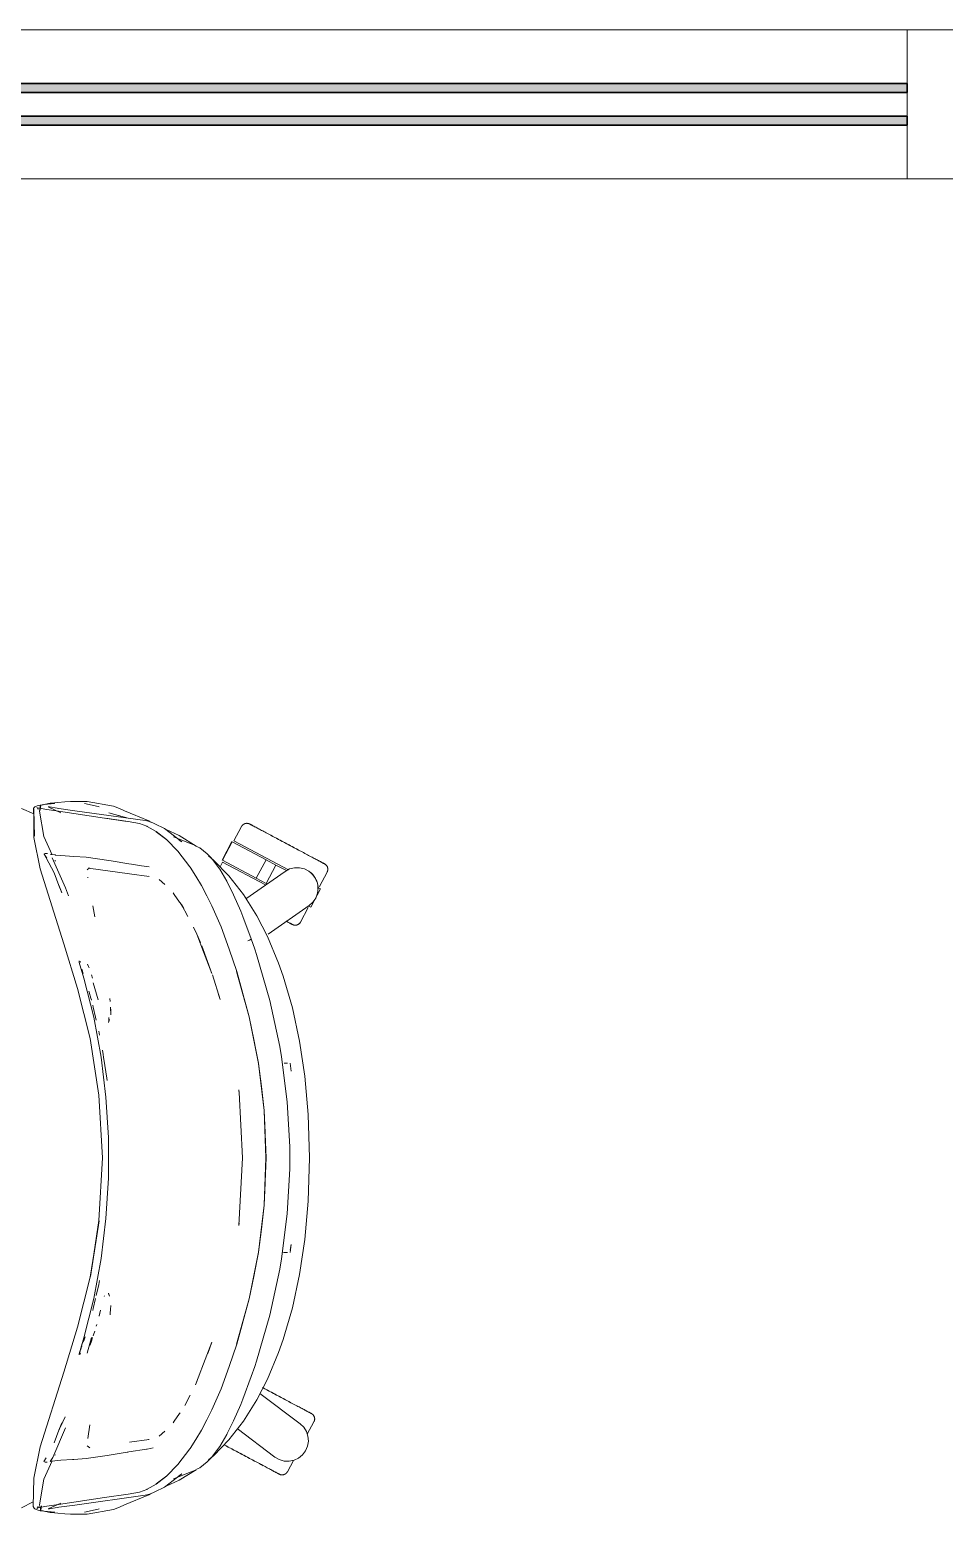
# Model space of a CAD drawing. Header units: millimetres. Extents: x 155927 to 326028, y -36033 to 97293.
# Drawn here: x 201210 to 201824, y 12612 to 13608 of the extents above; entities that cross this region are included whole.
import ezdxf

# ---------------------------------------------------------------- set-up
doc = ezdxf.new("R2010")
doc.units = ezdxf.units.MM
doc.header["$MEASUREMENT"] = 0
for name, color, linetype, lineweight in [('A-GLAZ-CURT', 7, 'CONTINUOUS', 9), ('A-GLAZ-CWMG', 7, 'CONTINUOUS', 9), ('G-IMPT', 8, 'CONTINUOUS', 9), ('I-FURN', 8, 'CONTINUOUS', 9)]:
    doc.layers.add(name, color=color, linetype=linetype, lineweight=lineweight)

msp = doc.modelspace()

# ---------------------------------------------------------------- hatches: boundary and pattern name
at = {"layer": 'A-GLAZ-CURT'}
h = msp.add_hatch(color=256, dxfattribs=at)
h.paths.add_polyline_path([(201760.54, 13543.61), (201798.83, 13543.61), (201798.83, 13549.61), (200948.83, 13549.61), (200948.83, 13543.61), (201153.95, 13543.61)], flags=0)
h.paths.add_polyline_path([(200948.83, 13565.61), (201798.83, 13565.61), (201798.83, 13571.61), (200948.83, 13571.61)], flags=0)

# ---------------------------------------------------------------- linework, layer by layer
at = {"layer": 'A-GLAZ-CURT', "lineweight": 30}
for p, q in [((201798.83, 13571.61), (200948.83, 13571.61)), ((200948.83, 13565.61), (201798.83, 13565.61)), ((201798.83, 13565.61), (201798.83, 13571.61)), ((201798.83, 13549.61), (200948.83, 13549.61)), ((201798.83, 13543.61), (201798.83, 13549.61)), ((200948.83, 13543.61), (201798.83, 13543.61))]:
    msp.add_line(p, q, dxfattribs=at)
at = {"layer": 'A-GLAZ-CWMG'}
for p, q in [((200948.83, 13607.61), (201798.83, 13607.61)), ((200948.83, 13507.61), (201798.83, 13507.61))]:
    msp.add_line(p, q, dxfattribs=at)
at = {"layer": 'A-GLAZ-CWMG', "lineweight": 20}
for p, q in [((201848.83, 13607.61), (201798.83, 13607.61)), ((201798.83, 13607.61), (201798.83, 13507.61)), ((201798.83, 13507.61), (201848.83, 13507.61))]:
    msp.add_line(p, q, dxfattribs=at)
at = {"layer": 'G-IMPT'}
for p, q in [((201213.85, 13086.65), (201213.48, 13086.16)), ((201213.85, 13086.65), (201214.39, 13086.97)), ((201216.25, 13087.52), (201214.39, 13086.97)), ((201219.53, 13088.06), (201216.25, 13087.52)), ((201217.86, 13087.46), (201217.17, 13083.88)), ((201217.23, 13083.92), (201217.62, 13087.87)), ((201217.86, 13087.46), (201217.23, 13083.92)), ((201219.94, 13088.32), (201217.62, 13087.87)), ((201219.53, 13088.06), (201220.14, 13088.13)), ((201219.94, 13088.32), (201224.19, 13089.13)), ((201224.83, 13088.65), (201220.14, 13088.13)), ((201231.39, 13082.73), (201222.95, 13086.73)), ((201222.95, 13086.73), (201223.82, 13086.59)), ((201223.82, 13086.59), (201228.84, 13085.76)), ((201224.66, 13089.17), (201224.19, 13089.13)), ((201233.99, 13089.97), (201224.66, 13089.17)), ((201224.83, 13088.65), (201227.42, 13088.86)), ((201233.99, 13089.97), (201237.94, 13090.32)), ((201237.94, 13090.32), (201242.11, 13090.31)), ((201249.08, 13090.29), (201242.11, 13090.31)), ((201247.22, 13088.88), (201256.52, 13086.83)), ((201249.08, 13090.29), (201266.78, 13087.05)), ((201256.52, 13086.83), (201257.1, 13086.68)), ((201266.78, 13087.05), (201270.63, 13085.46)), ((201205.05, 13085.6), (201213.22, 13082.03)), ((201213.08, 13085.58), (201213.48, 13086.16)), ((201213.08, 13085.58), (201213.27, 13084.72)), ((201213.69, 13067.02), (201213.11, 13085.47)), ((201213.11, 13085.47), (201213.21, 13085)), ((201213.69, 13067.02), (201213.21, 13085)), ((201213.25, 13066.13), (201213.21, 13085)), ((201213.21, 13085), (201213.25, 13084.83)), ((201213.27, 13084.72), (201213.25, 13084.83)), ((201215.74, 13085.93), (201215.24, 13086.32)), ((201216.34, 13085.77), (201215.24, 13086.32)), ((201216.34, 13085.77), (201215.72, 13085.93)), ((201215.72, 13085.93), (201221.98, 13084.83)), ((201216.06, 13085.39), (201215.74, 13085.93)), ((201216.06, 13085.39), (201216.14, 13084.89)), ((201219.88, 13066.84), (201217.17, 13083.88)), ((201229.84, 13083.71), (201221.98, 13084.83)), ((201228.84, 13085.76), (201230.14, 13085.54)), ((201260.71, 13079.16), (201229.84, 13083.71)), ((201240.8, 13084.1), (201230.14, 13085.54)), ((201240.8, 13084.1), (201288.02, 13077.43)), ((201260.71, 13079.16), (201275.9, 13076.83)), ((201261.31, 13079.06), (201276.48, 13076.77)), ((201261.31, 13079.06), (201275.9, 13076.83)), ((201263.6, 13082.56), (201275.49, 13079.2)), ((201263.6, 13082.56), (201276.54, 13079.05)), ((201274, 13084.07), (201270.63, 13085.46)), ((201290.45, 13077.27), (201274, 13084.07)), ((201284.15, 13075.47), (201276.48, 13076.77)), ((201288.02, 13077.43), (201291.01, 13076.78)), ((201291.62, 13076.5), (201290.45, 13077.27)), ((201294.37, 13075.22), (201291.01, 13076.78)), ((201219.88, 13066.84), (201225.47, 13054.54)), ((201288.94, 13073.71), (201284.15, 13075.47)), ((201288.94, 13073.71), (201289.36, 13073.5)), ((201295.2, 13070.21), (201289.36, 13073.5)), ((201300.95, 13072.15), (201294.37, 13075.22)), ((201302.16, 13064.79), (201295.2, 13070.21)), ((201295.42, 13069.89), (201302.37, 13064.49)), ((201295.42, 13069.89), (201298.8, 13067.3)), ((201302.37, 13064.49), (201298.8, 13067.3)), ((201312.6, 13063.24), (201300.95, 13072.15)), ((201310.71, 13067.53), (201302.08, 13071.51)), ((201322.16, 13060.4), (201310.71, 13067.53)), ((201217.45, 13045.18), (201213.25, 13066.13)), ((201302.16, 13064.79), (201309.9, 13056.89)), ((201306.94, 13066.47), (201318.85, 13061.96)), ((201309.9, 13056.89), (201317.92, 13046.46)), ((201312.6, 13063.24), (201310.65, 13064.35)), ((201321.08, 13060.89), (201318.85, 13061.96)), ((201323.52, 13059.71), (201321.08, 13060.89)), ((201322.16, 13060.4), (201322.93, 13059.9)), ((201323.52, 13059.71), (201324.65, 13059.1)), ((201324.65, 13059.1), (201329.52, 13055.23)), ((201220.25, 13055.03), (201220.21, 13054.86)), ((201220.27, 13055.16), (201220.25, 13055.03)), ((201220.25, 13055.03), (201222.09, 13052.32)), ((201220.25, 13055.03), (201221.6, 13052.57)), ((201220.96, 13055.3), (201220.27, 13055.16)), ((201222.49, 13055.47), (201220.96, 13055.3)), ((201226.87, 13042.46), (201221.6, 13052.57)), ((201224.23, 13054.99), (201225, 13054.72)), ((201225.06, 13054.69), (201225, 13054.72)), ((201227.52, 13054.41), (201225.06, 13054.69)), ((201234.43, 13032.36), (201225.5, 13052.51)), ((201227.88, 13050.35), (201227.44, 13050.62)), ((201227.52, 13054.41), (201227.89, 13054.37)), ((201231.3, 13054.11), (201227.89, 13054.37)), ((201231.3, 13054.11), (201240.15, 13053.48)), ((201248.39, 13052.86), (201240.15, 13053.48)), ((201248.47, 13052.85), (201248.39, 13052.86)), ((201248.47, 13052.85), (201263.68, 13050.64)), ((201263.68, 13050.64), (201265.24, 13050.4)), ((201265.24, 13050.4), (201277.01, 13048.53)), ((201278.67, 13048.27), (201277.01, 13048.53)), ((201285.5, 13047.21), (201278.67, 13048.27)), ((201285.5, 13047.21), (201290.58, 13046.46)), ((201332.41, 13052.21), (201329.52, 13055.23)), ((201330.41, 13053.79), (201334.08, 13050.79)), ((201332.41, 13052.21), (201337.13, 13046.08)), ((201334.08, 13050.79), (201344.04, 13040.5)), ((201233.44, 12994.94), (201217.45, 13045.18)), ((201226.87, 13042.46), (201230.13, 13033.99)), ((201249.13, 13044.47), (201250.69, 13045.72)), ((201249.48, 13039.52), (201249.53, 13039.18)), ((201249.98, 13045.59), (201250.25, 13045.64)), ((201277.32, 13041.85), (201249.98, 13045.59)), ((201250.48, 13045.68), (201250.25, 13045.64)), ((201277.32, 13041.85), (201290.67, 13040.07)), ((201290.67, 13040.07), (201290.2, 13040.22)), ((201301.17, 13034.57), (201297.26, 13037.91)), ((201317.92, 13046.46), (201318.09, 13046.2)), ((201321.97, 13040.1), (201318.09, 13046.2)), ((201321.97, 13040.1), (201325.74, 13033.87)), ((201337.13, 13046.08), (201337.99, 13044.79)), ((201342.72, 13036.79), (201337.99, 13044.79)), ((201347.03, 13028.18), (201342.72, 13036.79)), ((201347.25, 13027.74), (201342.72, 13036.79)), ((201342.72, 13036.79), (201343.03, 13036.19)), ((201353.85, 13027.89), (201344.04, 13040.5)), ((201232.15, 13029.09), (201230.12, 13034.2)), ((201230.12, 13034.2), (201231.92, 13029.67)), ((201230.13, 13033.99), (201232.15, 13029.09)), ((201236.42, 13027.11), (201234.43, 13032.36)), ((201307.44, 13027.94), (201306.69, 13029.04)), ((201310.94, 13022.81), (201307.44, 13027.94)), ((201329.31, 13027.08), (201325.74, 13033.87)), ((201329.31, 13027.08), (201332.69, 13020.36)), ((201347.25, 13027.74), (201343.03, 13036.19)), ((201347.03, 13028.18), (201347.25, 13027.74)), ((201347.25, 13027.74), (201352.02, 13016.78)), ((201353.85, 13027.89), (201362.82, 13013.6)), ((201254.16, 13013.05), (201252.75, 13020.3)), ((201311.33, 13022.23), (201310.94, 13022.81)), ((201313.89, 13018.47), (201311.33, 13022.23)), ((201313.89, 13018.47), (201312.39, 13021.25)), ((201316.56, 13013.16), (201312.39, 13021.25)), ((201338.87, 13006.13), (201332.69, 13020.36)), ((201352.02, 13016.78), (201353.5, 13013.1)), ((201353.5, 13013.1), (201359.07, 12998.14)), ((201362.82, 13013.6), (201369.91, 12999.82)), ((201320.45, 13006.1), (201322.64, 13001.25)), ((201322.64, 13001.25), (201324.95, 12995.81)), ((201322.64, 13001.25), (201325.36, 12994.17)), ((201338.87, 13006.13), (201344.33, 12991.25)), ((201357.8, 12997.36), (201356.75, 12996.93)), ((201356.75, 12996.93), (201357.34, 12997.16)), ((201357.8, 12997.36), (201357.34, 12997.16)), ((201357.8, 12997.36), (201358.63, 12997.74)), ((201357.8, 12997.36), (201358.45, 12997.63)), ((201358.45, 12997.63), (201358.63, 12997.74)), ((201359.04, 12998.01), (201358.63, 12997.74)), ((201358.63, 12997.74), (201359.03, 12997.96)), ((201359.04, 12998.01), (201359.03, 12997.96)), ((201359.07, 12998.14), (201359.04, 12998.01)), ((201359.04, 12998.01), (201359.04, 12998.14)), ((201359.04, 12998.14), (201361.44, 12991.21)), ((201377.43, 12981.85), (201369.91, 12999.82)), ((201233.44, 12994.94), (201242.62, 12964.96)), ((201326.03, 12992.44), (201325.36, 12994.17)), ((201332.74, 12975), (201325.92, 12993.4)), ((201332.74, 12975), (201326.03, 12992.44)), ((201349.34, 12976.33), (201344.33, 12991.25)), ((201362.64, 12987.6), (201361.44, 12991.21)), ((201371.58, 12956.77), (201362.64, 12987.6)), ((201243.67, 12983.37), (201243.58, 12983.14)), ((201243.58, 12983.14), (201243.64, 12982.91)), ((201243.64, 12982.91), (201243.71, 12982.61)), ((201243.71, 12982.61), (201243.78, 12982.34)), ((201246.85, 12971.92), (201243.78, 12982.34)), ((201244.67, 12982.6), (201244.06, 12982.98)), ((201244.67, 12982.6), (201244.46, 12982.74)), ((201245.69, 12977.11), (201245.45, 12977.77)), ((201245.69, 12977.11), (201246.44, 12975.01)), ((201249.98, 12979.67), (201249.37, 12981.32)), ((201249.98, 12979.67), (201250.35, 12978.66)), ((201380.5, 12973.12), (201377.43, 12981.85)), ((201253.4, 12945.6), (201246.85, 12971.92)), ((201252.69, 12971.9), (201251.97, 12974.12)), ((201253.14, 12968.81), (201256.34, 12957.37)), ((201338.27, 12957.52), (201333.02, 12974.01)), ((201353.07, 12963.08), (201349.29, 12976.25)), ((201357.72, 12945.84), (201349.29, 12976.25)), ((201357.72, 12945.84), (201349.34, 12976.33)), ((201380.5, 12973.12), (201386.68, 12951.87)), ((201250.94, 12931.28), (201242.62, 12964.96)), ((201250.43, 12962.49), (201250.23, 12963.18)), ((201251.55, 12958.49), (201250.43, 12962.49)), ((201251.55, 12958.49), (201251.87, 12957.35)), ((201251.87, 12957.35), (201251.91, 12957.17)), ((201264.42, 12956.1), (201264.21, 12958.19)), ((201338.27, 12957.52), (201337.2, 12960.96)), ((201353.07, 12963.08), (201357.72, 12945.84)), ((201253.17, 12952.33), (201252.83, 12953.63)), ((201253.17, 12952.33), (201254.72, 12945.58)), ((201264.83, 12947.25), (201264.74, 12952.3)), ((201264.74, 12952.3), (201264.82, 12950.03)), ((201264.83, 12947.25), (201264.82, 12950.03)), ((201371.58, 12956.77), (201378.25, 12925.98)), ((201386.68, 12951.87), (201391.49, 12929.51)), ((201253.4, 12945.6), (201258.33, 12918.93)), ((201255.17, 12943.61), (201254.72, 12945.58)), ((201263.29, 12942.19), (201263.97, 12944.14)), ((201263.5, 12943.24), (201263.29, 12942.19)), ((201263.5, 12943.42), (201263.53, 12945.54)), ((201263.55, 12945.4), (201263.53, 12945.54)), ((201357.72, 12945.84), (201363.9, 12914.71)), ((201357.72, 12945.84), (201360.8, 12930.81)), ((201357.72, 12945.84), (201363.89, 12914.79)), ((201250.94, 12931.28), (201256.93, 12893.36)), ((201257.37, 12933.56), (201256.84, 12936.37)), ((201363.9, 12914.71), (201360.8, 12930.81)), ((201391.49, 12929.51), (201394.98, 12906.09)), ((201258.33, 12918.93), (201261.63, 12892.01)), ((201259.3, 12923.46), (201259.85, 12920.55)), ((201260.1, 12918.92), (201259.85, 12920.55)), ((201260.95, 12913.3), (201260.1, 12918.92)), ((201379.43, 12919.06), (201378.25, 12925.98)), ((201383.25, 12888.89), (201379.43, 12919.06)), ((201260.95, 12913.3), (201262.25, 12904.78)), ((201367.72, 12883.19), (201363.89, 12914.79)), ((201367.68, 12883.15), (201363.9, 12914.71)), ((201363.9, 12914.71), (201365.84, 12899.23)), ((201381.23, 12914.75), (201383.32, 12914.82)), ((201383.32, 12914.82), (201383.21, 12914.82)), ((201385.08, 12914.79), (201385.73, 12909.38)), ((201262.25, 12904.78), (201262.43, 12903.12)), ((201367.68, 12883.15), (201365.84, 12899.23)), ((201394.98, 12906.09), (201397.24, 12880.52)), ((201256.93, 12893.36), (201259.29, 12851.38)), ((201263.28, 12864.94), (201261.63, 12892.01)), ((201350.68, 12896.66), (201350.72, 12896.41)), ((201350.95, 12895.11), (201350.69, 12896.88)), ((201350.95, 12895.11), (201350.72, 12896.41)), ((201353.28, 12851.38), (201350.95, 12895.11)), ((201353.23, 12851.38), (201350.95, 12895.11)), ((201384.86, 12858.69), (201383.25, 12888.89)), ((201368.36, 12868.26), (201367.68, 12883.15)), ((201367.68, 12883.15), (201368.82, 12851.38)), ((201367.72, 12883.19), (201369.05, 12851.38)), ((201397.24, 12880.52), (201398.09, 12851.38)), ((201368.36, 12868.26), (201368.82, 12851.38)), ((201263.28, 12864.94), (201263.28, 12837.82)), ((201384.86, 12858.69), (201384.96, 12851.38)), ((201256.93, 12809.39), (201259.29, 12851.38)), ((201353.23, 12851.38), (201350.72, 12806.04)), ((201367.68, 12819.6), (201368.82, 12851.38)), ((201369.05, 12851.38), (201367.72, 12819.56)), ((201368.36, 12834.49), (201368.82, 12851.38)), ((201384.86, 12844.07), (201384.96, 12851.38)), ((201398.09, 12851.38), (201397.24, 12822.24)), ((201263.28, 12837.82), (201261.63, 12810.75)), ((201384.86, 12844.07), (201383.25, 12813.86)), ((201367.68, 12819.6), (201368.36, 12834.49)), ((201367.72, 12819.56), (201363.89, 12787.97)), ((201367.68, 12819.6), (201363.9, 12788.05)), ((201365.84, 12803.52), (201367.68, 12819.6)), ((201397.24, 12822.24), (201394.98, 12796.67)), ((201250.94, 12771.48), (201257.19, 12809.22)), ((201256.93, 12809.39), (201251.2, 12771.85)), ((201257.19, 12809.22), (201251.2, 12771.85)), ((201258.33, 12783.83), (201261.63, 12810.75)), ((201383.25, 12813.86), (201379.43, 12783.69)), ((201350.68, 12806.1), (201350.72, 12806.35)), ((201350.72, 12806.04), (201350.95, 12807.65)), ((201350.95, 12807.65), (201350.72, 12806.35)), ((201365.84, 12803.52), (201363.9, 12788.05)), ((201363.9, 12788.05), (201357.68, 12756.8)), ((201357.68, 12756.8), (201363.89, 12787.97)), ((201363.9, 12788.05), (201360.8, 12771.94)), ((201379.98, 12788.05), (201381.23, 12788.01)), ((201383.32, 12787.93), (201381.23, 12788.01)), ((201385.08, 12787.96), (201385.73, 12793.38)), ((201385.16, 12789.61), (201385.73, 12793.38)), ((201394.98, 12796.67), (201391.49, 12773.25)), ((201253.4, 12757.16), (201258.33, 12783.83)), ((201379.43, 12783.69), (201378.25, 12776.77)), ((201383.32, 12787.93), (201383.21, 12787.93)), ((201242.62, 12737.79), (201250.94, 12771.48)), ((201257.35, 12769.2), (201256.88, 12766.57)), ((201357.72, 12756.92), (201360.8, 12771.94)), ((201378.25, 12776.77), (201371.58, 12745.98)), ((201386.68, 12750.88), (201391.49, 12773.25)), ((201256.88, 12766.57), (201255.17, 12759.15)), ((201260.62, 12758.97), (201260.48, 12758.55)), ((201263.29, 12760.57), (201263.97, 12758.62)), ((201263.29, 12760.57), (201263.5, 12759.52)), ((201253.4, 12757.16), (201246.85, 12730.84)), ((201253.17, 12750.42), (201252.83, 12749.14)), ((201254.72, 12757.18), (201253.17, 12750.42)), ((201257.02, 12745.34), (201258.02, 12749.2)), ((201264.72, 12750.4), (201264.44, 12746.7)), ((201264.72, 12750.4), (201264.82, 12751.77)), ((201264.82, 12752.47), (201264.82, 12751.77)), ((201357.72, 12756.92), (201349.29, 12726.51)), ((201357.72, 12756.92), (201349.34, 12726.42)), ((201353.07, 12739.67), (201357.72, 12756.92)), ((201380.5, 12729.64), (201386.68, 12750.88)), ((201255.11, 12738.55), (201255.44, 12739.67)), ((201257.02, 12745.34), (201257.41, 12746.87)), ((201264.44, 12746.7), (201264.41, 12746.21)), ((201353.07, 12739.67), (201349.29, 12726.51)), ((201362.64, 12715.15), (201371.58, 12745.98)), ((201242.62, 12737.79), (201233.44, 12707.82)), ((201246.85, 12730.84), (201243.58, 12719.62)), ((201246.85, 12730.84), (201243.74, 12720.02)), ((201246.85, 12730.84), (201243.79, 12720.31)), ((201246.46, 12727.82), (201246.75, 12728.62)), ((201247.48, 12730.84), (201246.75, 12728.62)), ((201247.48, 12730.84), (201247.63, 12731.3)), ((201252.05, 12730.85), (201249.01, 12720.42)), ((201251.94, 12728.55), (201251.68, 12727.83)), ((201251.94, 12728.55), (201252.71, 12730.85)), ((201253.09, 12731.98), (201253.33, 12732.76)), ((201253.33, 12732.76), (201254.12, 12735.26)), ((201377.43, 12720.91), (201380.5, 12729.64)), ((201243.58, 12719.62), (201243.72, 12719.38)), ((201243.79, 12720.31), (201243.74, 12720.02)), ((201244.67, 12720.16), (201244.06, 12719.77)), ((201244.67, 12720.16), (201244.46, 12720.01)), ((201245.12, 12724.09), (201244.73, 12723.02)), ((201245.47, 12725.06), (201245.12, 12724.09)), ((201250.92, 12725.67), (201251.68, 12727.83)), ((201332.74, 12727.76), (201326.03, 12710.31)), ((201332.74, 12727.76), (201330.02, 12720.33)), ((201344.33, 12711.51), (201349.34, 12726.42)), ((201377.43, 12720.91), (201369.91, 12702.93)), ((201325.36, 12708.59), (201321.64, 12699.26)), ((201326.03, 12710.31), (201325.36, 12708.59)), ((201344.33, 12711.51), (201338.87, 12696.63)), ((201359.1, 12704.73), (201361.44, 12711.55)), ((201362.64, 12715.15), (201361.44, 12711.55)), ((201233.44, 12707.82), (201217.45, 12657.58)), ((201321.64, 12699.26), (201322.64, 12701.5)), ((201359.1, 12704.73), (201353.5, 12689.65)), ((201369.91, 12702.93), (201362.82, 12689.16)), ((201314.47, 12685.42), (201318.01, 12692.39)), ((201338.87, 12696.63), (201332.69, 12682.4)), ((201352.02, 12685.97), (201353.5, 12689.65)), ((201362.82, 12689.16), (201353.85, 12674.86)), ((201307.44, 12674.82), (201310.94, 12679.95)), ((201310.94, 12679.95), (201311.33, 12680.53)), ((201329.31, 12675.67), (201332.69, 12682.4)), ((201347.25, 12675.02), (201352.02, 12685.97)), ((201225.99, 12650.42), (201234.43, 12670.4)), ((201230.13, 12668.76), (201226.87, 12660.29)), ((201230.12, 12668.56), (201232.15, 12673.68)), ((201232.15, 12673.66), (201230.12, 12668.56)), ((201230.13, 12668.76), (201232.15, 12673.66)), ((201231.15, 12671.14), (201234.2, 12677.85)), ((201249.48, 12663.23), (201250.88, 12672.39)), ((201307.44, 12674.82), (201306.69, 12673.71)), ((201321.97, 12662.65), (201325.74, 12668.88)), ((201329.31, 12675.67), (201325.74, 12668.88)), ((201343.03, 12666.56), (201347.03, 12674.57)), ((201353.85, 12674.86), (201344.04, 12662.26)), ((201347.25, 12675.02), (201347.03, 12674.57)), ((201249.48, 12663.23), (201249.53, 12663.58)), ((201277.32, 12660.9), (201290.67, 12662.68)), ((201290.67, 12662.68), (201290.2, 12662.54)), ((201301.17, 12668.18), (201297.26, 12664.85)), ((201321.97, 12662.65), (201318.09, 12656.56)), ((201334.08, 12651.97), (201344.04, 12662.26)), ((201342.72, 12665.96), (201337.99, 12657.97)), ((201343.03, 12666.56), (201342.72, 12665.96)), ((201213.25, 12636.62), (201217.45, 12657.58)), ((201220.03, 12647.75), (201221.62, 12650.21)), ((201221.62, 12650.21), (201220.09, 12647.73)), ((201220.09, 12647.73), (201221.58, 12650.2)), ((201224.23, 12647.75), (201225.99, 12650.42)), ((201231.3, 12648.64), (201227.43, 12648.35)), ((201227.44, 12652.14), (201227.88, 12652.41)), ((201239.16, 12649.2), (201231.3, 12648.64)), ((201240.15, 12649.28), (201239.16, 12649.2)), ((201248.39, 12649.89), (201240.15, 12649.28)), ((201248.39, 12649.89), (201248.47, 12649.9)), ((201262.54, 12651.94), (201248.47, 12649.9)), ((201249.13, 12658.28), (201250.77, 12657)), ((201262.54, 12651.94), (201275.9, 12654.05)), ((201275.9, 12654.05), (201276.41, 12654.13)), ((201277.02, 12654.22), (201276.41, 12654.13)), ((201277.02, 12654.22), (201288.74, 12656.03)), ((201288.74, 12656.03), (201289.21, 12656.1)), ((201291.19, 12656.52), (201289.21, 12656.1)), ((201293.36, 12656.98), (201291.19, 12656.52)), ((201309.9, 12645.86), (201317.92, 12656.3)), ((201318.09, 12656.56), (201317.92, 12656.3)), ((201329.52, 12647.52), (201332.41, 12650.55)), ((201334.08, 12651.97), (201330.41, 12648.97)), ((201332.41, 12650.55), (201337.13, 12656.68)), ((201337.13, 12656.68), (201337.99, 12657.97)), ((201219.88, 12635.92), (201225.5, 12648.27)), ((201220.03, 12647.75), (201220.09, 12647.73)), ((201220.96, 12647.45), (201220.09, 12647.73)), ((201222.31, 12647.28), (201220.96, 12647.45)), ((201224.95, 12648.04), (201224.23, 12647.75)), ((201224.95, 12648.04), (201224.96, 12648.04)), ((201227.34, 12648.34), (201224.96, 12648.04)), ((201227.34, 12648.34), (201227.43, 12648.35)), ((201312.6, 12639.52), (201300.9, 12630.58)), ((201309.9, 12645.86), (201302.16, 12637.96)), ((201306.94, 12636.29), (201318.85, 12640.8)), ((201312.6, 12639.52), (201310.57, 12638.36)), ((201310.71, 12635.23), (201322.16, 12642.35)), ((201321.08, 12641.87), (201318.85, 12640.8)), ((201323.52, 12643.04), (201321.08, 12641.87)), ((201324.65, 12643.66), (201323.52, 12643.04)), ((201324.65, 12643.66), (201329.52, 12647.52)), ((201213.25, 12636.62), (201212.87, 12617.64)), ((201219.88, 12635.92), (201217.17, 12618.87)), ((201284.15, 12627.29), (201288.94, 12629.04)), ((201289.36, 12629.26), (201288.94, 12629.04)), ((201295.2, 12632.54), (201289.36, 12629.26)), ((201294.37, 12627.54), (201300.9, 12630.58)), ((201295.2, 12632.54), (201302.16, 12637.96)), ((201302.37, 12638.27), (201295.42, 12632.87)), ((201295.42, 12632.87), (201298.8, 12635.46)), ((201302.37, 12638.27), (201298.8, 12635.46)), ((201302.08, 12631.25), (201310.71, 12635.23)), ((201212.93, 12620.82), (201205.03, 12616.68)), ((201217.86, 12615.29), (201217.17, 12618.87)), ((201221.98, 12617.93), (201229.84, 12619.04)), ((201222.95, 12616.02), (201231.36, 12620.01)), ((201229.84, 12619.04), (201260.71, 12623.6)), ((201240.8, 12618.65), (201288.02, 12625.33)), ((201260.71, 12623.6), (201276.48, 12625.99)), ((201290.45, 12625.49), (201274, 12618.69)), ((201284.15, 12627.29), (201276.48, 12625.99)), ((201288.02, 12625.33), (201291.01, 12625.97)), ((201291.62, 12626.26), (201290.45, 12625.49)), ((201294.37, 12627.54), (201291.01, 12625.97)), ((201212.87, 12617.64), (201213.48, 12616.6)), ((201213.35, 12617.22), (201213.48, 12616.6)), ((201213.35, 12617.22), (201213.45, 12616.67)), ((201213.48, 12616.6), (201213.45, 12616.67)), ((201213.85, 12616.1), (201213.48, 12616.6)), ((201214.39, 12615.78), (201213.85, 12616.1)), ((201214.39, 12615.78), (201216.25, 12615.23)), ((201216.34, 12616.99), (201215.24, 12616.43)), ((201215.74, 12616.83), (201215.24, 12616.43)), ((201215.72, 12616.82), (201221.98, 12617.93)), ((201216.34, 12616.99), (201215.72, 12616.82)), ((201215.74, 12616.83), (201216.06, 12617.37)), ((201216.14, 12617.87), (201216.06, 12617.37)), ((201219.53, 12614.7), (201216.25, 12615.23)), ((201218.34, 12618.16), (201217.62, 12614.88)), ((201219.94, 12614.44), (201217.62, 12614.88)), ((201218.34, 12618.16), (201217.86, 12615.29)), ((201219.53, 12614.7), (201220.14, 12614.62)), ((201224.19, 12613.63), (201219.94, 12614.44)), ((201220.14, 12614.62), (201224.83, 12614.1)), ((201222.95, 12616.02), (201223.82, 12616.16)), ((201228.84, 12617), (201223.82, 12616.16)), ((201224.66, 12613.59), (201224.19, 12613.63)), ((201224.66, 12613.59), (201233.99, 12612.78)), ((201224.83, 12614.1), (201227.42, 12613.89)), ((201228.84, 12617), (201230.14, 12617.21)), ((201240.8, 12618.65), (201230.14, 12617.21)), ((201233.99, 12612.78), (201237.94, 12612.44)), ((201242.11, 12612.44), (201237.94, 12612.44)), ((201249.08, 12612.47), (201242.11, 12612.44)), ((201247.22, 12613.88), (201256.52, 12615.92)), ((201249.08, 12612.47), (201266.78, 12615.71)), ((201256.52, 12615.92), (201257.1, 12616.07)), ((201266.78, 12615.71), (201270.63, 12617.3)), ((201274, 12618.69), (201270.63, 12617.3))]:
    msp.add_line(p, q, dxfattribs=at)
at = {"layer": 'I-FURN'}
for p, q in [((201352.56, 13073.48), (201347.41, 13063.8)), ((201352.56, 13073.48), (201352.63, 13073.63)), ((201352.63, 13073.63), (201352.72, 13073.76)), ((201352.72, 13073.76), (201352.81, 13073.9)), ((201352.81, 13073.9), (201352.9, 13074.03)), ((201352.9, 13074.03), (201353, 13074.15)), ((201353, 13074.15), (201353.11, 13074.28)), ((201353.11, 13074.28), (201353.22, 13074.39)), ((201353.22, 13074.39), (201353.33, 13074.51)), ((201353.33, 13074.51), (201353.45, 13074.62)), ((201353.45, 13074.62), (201353.57, 13074.72)), ((201353.57, 13074.72), (201353.7, 13074.82)), ((201353.7, 13074.82), (201353.83, 13074.91)), ((201353.83, 13074.91), (201353.97, 13075)), ((201353.97, 13075), (201354.1, 13075.09)), ((201354.1, 13075.09), (201354.25, 13075.16)), ((201354.25, 13075.16), (201354.39, 13075.24)), ((201354.39, 13075.24), (201354.54, 13075.3)), ((201354.54, 13075.3), (201354.69, 13075.36)), ((201354.69, 13075.36), (201354.84, 13075.42)), ((201354.84, 13075.42), (201354.99, 13075.46)), ((201354.99, 13075.46), (201355.15, 13075.51)), ((201355.15, 13075.51), (201355.31, 13075.54)), ((201355.31, 13075.54), (201355.46, 13075.57)), ((201355.46, 13075.57), (201355.62, 13075.59)), ((201355.62, 13075.59), (201355.78, 13075.61)), ((201355.78, 13075.61), (201355.94, 13075.62)), ((201355.94, 13075.62), (201356.11, 13075.62)), ((201356.11, 13075.62), (201356.27, 13075.62)), ((201356.27, 13075.62), (201356.43, 13075.61)), ((201356.43, 13075.61), (201356.59, 13075.6)), ((201356.59, 13075.6), (201356.75, 13075.57)), ((201356.75, 13075.57), (201356.91, 13075.54)), ((201356.91, 13075.54), (201357.06, 13075.51)), ((201357.06, 13075.51), (201357.22, 13075.47)), ((201357.22, 13075.47), (201357.37, 13075.42)), ((201357.37, 13075.42), (201357.53, 13075.37)), ((201357.53, 13075.37), (201357.68, 13075.31)), ((201357.68, 13075.31), (201357.82, 13075.24)), ((201357.82, 13075.24), (201357.97, 13075.17)), ((201357.97, 13075.17), (201358.01, 13075.15)), ((201358.01, 13075.15), (201358.03, 13075.14)), ((201358.05, 13075.13), (201358.01, 13075.15)), ((201358.01, 13075.15), (201358.01, 13075.15)), ((201358.03, 13075.14), (201358.09, 13075.11)), ((201358.14, 13075.08), (201358.05, 13075.13)), ((201358.09, 13075.11), (201358.19, 13075.06)), ((201358.26, 13075.02), (201358.14, 13075.08)), ((201358.19, 13075.06), (201358.33, 13074.98)), ((201358.42, 13074.93), (201358.26, 13075.02)), ((201358.33, 13074.98), (201358.51, 13074.88)), ((201358.62, 13074.82), (201358.42, 13074.93)), ((201358.51, 13074.88), (201358.73, 13074.77)), ((201358.86, 13074.7), (201358.62, 13074.82)), ((201358.73, 13074.77), (201358.99, 13074.63)), ((201359.14, 13074.55), (201358.86, 13074.7)), ((201358.99, 13074.63), (201359.28, 13074.47)), ((201359.46, 13074.38), (201359.14, 13074.55)), ((201359.28, 13074.47), (201359.62, 13074.29)), ((201359.81, 13074.19), (201359.46, 13074.38)), ((201359.62, 13074.29), (201359.99, 13074.1)), ((201360.21, 13073.98), (201359.81, 13074.19)), ((201359.99, 13074.1), (201360.4, 13073.88)), ((201360.64, 13073.75), (201360.21, 13073.98)), ((201360.4, 13073.88), (201360.85, 13073.64)), ((201361.1, 13073.5), (201360.64, 13073.75)), ((201360.85, 13073.64), (201361.33, 13073.38)), ((201361.6, 13073.24), (201361.1, 13073.5)), ((201361.33, 13073.38), (201361.85, 13073.11)), ((201362.14, 13072.95), (201361.6, 13073.24)), ((201361.85, 13073.11), (201362.4, 13072.82)), ((201362.71, 13072.65), (201362.14, 13072.95)), ((201362.4, 13072.82), (201362.98, 13072.51)), ((201363.31, 13072.33), (201362.71, 13072.65)), ((201363.94, 13071.99), (201363.31, 13072.33)), ((201364.61, 13071.64), (201363.94, 13071.99)), ((201365.3, 13071.27), (201364.61, 13071.64)), ((201366.02, 13070.89), (201365.3, 13071.27)), ((201366.77, 13070.49), (201366.02, 13070.89)), ((201367.55, 13070.08), (201366.77, 13070.49)), ((201368.35, 13069.65), (201367.55, 13070.08)), ((201369.17, 13069.21), (201368.35, 13069.65)), ((201368.73, 13069.45), (201369.56, 13069.01)), ((201370.02, 13068.76), (201369.17, 13069.21)), ((201369.56, 13069.01), (201370.42, 13068.55)), ((201370.89, 13068.3), (201370.02, 13068.76)), ((201370.42, 13068.55), (201371.3, 13068.09)), ((201371.78, 13067.83), (201370.89, 13068.3)), ((201371.3, 13068.09), (201372.19, 13067.61)), ((201372.68, 13067.35), (201371.78, 13067.83)), ((201372.19, 13067.61), (201373.11, 13067.12)), ((201373.61, 13066.86), (201372.68, 13067.35)), ((201373.11, 13067.12), (201374.03, 13066.63)), ((201374.54, 13066.36), (201373.61, 13066.86)), ((201374.03, 13066.63), (201374.98, 13066.13)), ((201346.11, 13063.35), (201339.54, 13050.99)), ((201339.71, 13050.9), (201346.28, 13063.26)), ((201346.28, 13063.26), (201368.99, 13051.19)), ((201384.01, 13044.34), (201347.41, 13063.8)), ((201375.49, 13065.85), (201374.54, 13066.36)), ((201374.98, 13066.13), (201375.94, 13065.62)), ((201376.46, 13065.34), (201375.49, 13065.85)), ((201375.94, 13065.62), (201376.91, 13065.1)), ((201377.43, 13064.82), (201376.46, 13065.34)), ((201376.91, 13065.1), (201377.88, 13064.58)), ((201378.42, 13064.3), (201377.43, 13064.82)), ((201377.88, 13064.58), (201378.87, 13064.06)), ((201379.41, 13063.77), (201378.42, 13064.3)), ((201378.87, 13064.06), (201379.87, 13063.53)), ((201380.4, 13063.24), (201379.41, 13063.77)), ((201379.87, 13063.53), (201380.86, 13063)), ((201381.41, 13062.71), (201380.4, 13063.24)), ((201380.86, 13063), (201381.87, 13062.46)), ((201382.41, 13062.18), (201381.41, 13062.71)), ((201381.87, 13062.46), (201382.87, 13061.93)), ((201383.41, 13061.64), (201382.41, 13062.18)), ((201382.87, 13061.93), (201383.88, 13061.4)), ((201384.42, 13061.11), (201383.41, 13061.64)), ((201383.88, 13061.4), (201384.88, 13060.86)), ((201385.42, 13060.57), (201384.42, 13061.11)), ((201384.88, 13060.86), (201385.88, 13060.33)), ((201386.42, 13060.04), (201385.42, 13060.57)), ((201385.88, 13060.33), (201386.88, 13059.8)), ((201387.42, 13059.51), (201386.42, 13060.04)), ((201386.88, 13059.8), (201387.87, 13059.27)), ((201388.4, 13058.99), (201387.42, 13059.51)), ((201387.87, 13059.27), (201388.85, 13058.75)), ((201389.38, 13058.47), (201388.4, 13058.99)), ((201388.85, 13058.75), (201389.83, 13058.23)), ((201390.35, 13057.95), (201389.38, 13058.47)), ((201389.83, 13058.23), (201390.79, 13057.72)), ((201391.31, 13057.44), (201390.35, 13057.95)), ((201390.79, 13057.72), (201391.74, 13057.21)), ((201392.25, 13056.94), (201391.31, 13057.44)), ((201391.74, 13057.21), (201392.68, 13056.71)), ((201393.18, 13056.45), (201392.25, 13056.94)), ((201392.68, 13056.71), (201393.6, 13056.22)), ((201339.89, 13049.67), (201338.22, 13046.52)), ((201362.42, 13038.83), (201339.71, 13050.9)), ((201368.59, 13034.41), (201339.89, 13049.67)), ((201362.42, 13038.83), (201368.99, 13051.19)), ((201368.99, 13051.19), (201375.63, 13047.66)), ((201369.06, 13035.3), (201375.63, 13047.66)), ((201375.63, 13047.66), (201382.69, 13043.91)), ((201394.1, 13055.96), (201393.18, 13056.45)), ((201393.6, 13056.22), (201394.51, 13055.74)), ((201394.99, 13055.49), (201394.1, 13055.96)), ((201395.87, 13055.02), (201394.99, 13055.49)), ((201396.73, 13054.56), (201395.87, 13055.02)), ((201397.56, 13054.12), (201396.73, 13054.56)), ((201398.37, 13053.69), (201397.56, 13054.12)), ((201399.16, 13053.27), (201398.37, 13053.69)), ((201399.92, 13052.86), (201399.16, 13053.27)), ((201400.66, 13052.47), (201399.92, 13052.86)), ((201401.36, 13052.1), (201400.66, 13052.47)), ((201402.04, 13051.74), (201401.36, 13052.1)), ((201402.69, 13051.39), (201402.04, 13051.74)), ((201403.31, 13051.06), (201402.69, 13051.39)), ((201403.89, 13050.75), (201403.31, 13051.06)), ((201403.58, 13050.92), (201404.15, 13050.62)), ((201404.44, 13050.46), (201403.89, 13050.75)), ((201404.15, 13050.62), (201404.68, 13050.33)), ((201404.96, 13050.19), (201404.44, 13050.46)), ((201404.68, 13050.33), (201405.18, 13050.07)), ((201405.44, 13049.93), (201404.96, 13050.19)), ((201405.18, 13050.07), (201405.65, 13049.82)), ((201405.89, 13049.69), (201405.44, 13049.93)), ((201405.65, 13049.82), (201406.08, 13049.59)), ((201406.3, 13049.47), (201405.89, 13049.69)), ((201406.08, 13049.59), (201406.47, 13049.38)), ((201406.67, 13049.28), (201406.3, 13049.47)), ((201406.47, 13049.38), (201406.83, 13049.19)), ((201407, 13049.1), (201406.67, 13049.28)), ((201406.83, 13049.19), (201407.15, 13049.02)), ((201407.3, 13048.94), (201407, 13049.1)), ((201407.15, 13049.02), (201407.43, 13048.87)), ((201407.56, 13048.8), (201407.3, 13048.94)), ((201407.43, 13048.87), (201407.67, 13048.75)), ((201407.78, 13048.69), (201407.56, 13048.8)), ((201407.67, 13048.75), (201407.87, 13048.64)), ((201407.96, 13048.59), (201407.78, 13048.69)), ((201407.87, 13048.64), (201408.03, 13048.55)), ((201408.1, 13048.52), (201407.96, 13048.59)), ((201408.03, 13048.55), (201408.15, 13048.49)), ((201408.2, 13048.46), (201408.1, 13048.52)), ((201408.15, 13048.49), (201408.23, 13048.45)), ((201408.26, 13048.43), (201408.2, 13048.46)), ((201408.23, 13048.45), (201408.27, 13048.42)), ((201408.28, 13048.42), (201408.26, 13048.43)), ((201408.27, 13048.42), (201408.28, 13048.42)), ((201408.28, 13048.42), (201408.42, 13048.34)), ((201408.42, 13048.34), (201408.56, 13048.26)), ((201408.56, 13048.26), (201408.69, 13048.17)), ((201408.69, 13048.17), (201408.82, 13048.07)), ((201408.82, 13048.07), (201408.95, 13047.97)), ((201408.95, 13047.97), (201409.07, 13047.87)), ((201409.07, 13047.87), (201409.19, 13047.76)), ((201409.19, 13047.76), (201409.3, 13047.64)), ((201409.3, 13047.64), (201409.41, 13047.53)), ((201409.41, 13047.53), (201409.52, 13047.4)), ((201409.52, 13047.4), (201409.62, 13047.27)), ((201409.62, 13047.27), (201409.71, 13047.14)), ((201409.71, 13047.14), (201409.8, 13047.01)), ((201409.8, 13047.01), (201409.88, 13046.87)), ((201409.88, 13046.87), (201409.96, 13046.73)), ((201409.96, 13046.73), (201410.03, 13046.59)), ((201355.39, 13024.94), (201381.82, 13043.44)), ((201369.06, 13035.3), (201362.42, 13038.83)), ((201381.82, 13043.44), (201384.8, 13045.03)), ((201384.8, 13045.03), (201388.07, 13045.86)), ((201388.07, 13045.86), (201391.44, 13045.88)), ((201391.44, 13045.88), (201394.73, 13045.1)), ((201394.73, 13045.1), (201397.72, 13043.55)), ((201397.72, 13043.55), (201400.26, 13041.33)), ((201399.43, 13042.19), (201398.01, 13043.35)), ((201401.72, 13039.41), (201399.43, 13042.19)), ((201400.26, 13041.33), (201402.2, 13038.57)), ((201402.2, 13038.57), (201403.41, 13035.42)), ((201404.8, 13033.28), (201409.95, 13042.97)), ((201409.97, 13043.01), (201409.95, 13042.97)), ((201410.04, 13043.15), (201409.97, 13043.01)), ((201410.03, 13046.59), (201410.1, 13046.44)), ((201410.1, 13043.3), (201410.04, 13043.15)), ((201410.1, 13046.44), (201410.16, 13046.29)), ((201410.16, 13043.45), (201410.1, 13043.3)), ((201410.16, 13046.29), (201410.21, 13046.14)), ((201410.22, 13043.6), (201410.16, 13043.45)), ((201410.21, 13046.14), (201410.26, 13045.98)), ((201410.26, 13043.76), (201410.22, 13043.6)), ((201410.26, 13045.98), (201410.3, 13045.83)), ((201410.31, 13043.91), (201410.26, 13043.76)), ((201410.3, 13045.83), (201410.34, 13045.67)), ((201410.34, 13044.07), (201410.31, 13043.91)), ((201410.34, 13045.67), (201410.37, 13045.51)), ((201410.37, 13044.23), (201410.34, 13044.07)), ((201410.37, 13045.51), (201410.39, 13045.35)), ((201410.39, 13044.39), (201410.37, 13044.23)), ((201410.39, 13045.35), (201410.41, 13045.19)), ((201410.41, 13044.55), (201410.39, 13044.39)), ((201410.41, 13045.19), (201410.42, 13045.03)), ((201410.42, 13044.71), (201410.41, 13044.55)), ((201410.42, 13045.03), (201410.42, 13044.87)), ((201410.42, 13044.87), (201410.42, 13044.71)), ((201399.04, 13019.36), (201405.61, 13031.72)), ((201403.46, 13028.72), (201402.28, 13025.56)), ((201403.41, 13035.42), (201403.84, 13032.07)), ((201403.84, 13032.07), (201403.46, 13028.72)), ((201404.21, 13032.46), (201403.81, 13031.71)), ((201404.3, 13032.42), (201404.21, 13032.46)), ((201404.21, 13032.46), (201405.61, 13031.72)), ((201404.8, 13033.28), (201404.42, 13033.48)), ((201397.88, 13020.52), (201370.38, 13001.26)), ((201392.14, 13009.47), (201397.29, 13019.16)), ((201399.04, 13019.36), (201397.64, 13020.1)), ((201397.64, 13020.1), (201397.73, 13020.05)), ((201400.39, 13022.77), (201397.88, 13020.52)), ((201402.28, 13025.56), (201400.39, 13022.77)), ((201382.55, 13010), (201383.09, 13009.72)), ((201383.36, 13009.57), (201382.85, 13009.85)), ((201383.09, 13009.72), (201383.59, 13009.45)), ((201383.84, 13009.31), (201383.36, 13009.57)), ((201383.59, 13009.45), (201384.05, 13009.2)), ((201384.29, 13009.08), (201383.84, 13009.31)), ((201384.05, 13009.2), (201384.48, 13008.97)), ((201384.7, 13008.86), (201384.29, 13009.08)), ((201384.48, 13008.97), (201384.88, 13008.77)), ((201385.07, 13008.66), (201384.7, 13008.86)), ((201384.88, 13008.77), (201385.23, 13008.58)), ((201385.41, 13008.48), (201385.07, 13008.66)), ((201385.23, 13008.58), (201385.55, 13008.41)), ((201385.71, 13008.32), (201385.41, 13008.48)), ((201385.55, 13008.41), (201385.83, 13008.26)), ((201385.96, 13008.19), (201385.71, 13008.32)), ((201385.83, 13008.26), (201386.07, 13008.13)), ((201386.18, 13008.07), (201385.96, 13008.19)), ((201386.07, 13008.13), (201386.27, 13008.02)), ((201386.36, 13007.97), (201386.18, 13008.07)), ((201386.27, 13008.02), (201386.43, 13007.94)), ((201386.5, 13007.9), (201386.36, 13007.97)), ((201386.43, 13007.94), (201386.56, 13007.87)), ((201386.6, 13007.85), (201386.5, 13007.9)), ((201386.56, 13007.87), (201386.64, 13007.83)), ((201386.66, 13007.81), (201386.6, 13007.85)), ((201386.64, 13007.83), (201386.68, 13007.81)), ((201386.69, 13007.8), (201386.66, 13007.81)), ((201386.68, 13007.81), (201386.69, 13007.8)), ((201386.72, 13007.78), (201386.69, 13007.8)), ((201386.87, 13007.71), (201386.72, 13007.78)), ((201387.02, 13007.65), (201386.87, 13007.71)), ((201387.17, 13007.59), (201387.02, 13007.65)), ((201387.32, 13007.53), (201387.17, 13007.59)), ((201387.47, 13007.49), (201387.32, 13007.53)), ((201387.63, 13007.45), (201387.47, 13007.49)), ((201387.78, 13007.41), (201387.63, 13007.45)), ((201387.94, 13007.38), (201387.78, 13007.41)), ((201388.1, 13007.36), (201387.94, 13007.38)), ((201388.26, 13007.34), (201388.1, 13007.36)), ((201388.42, 13007.34), (201388.26, 13007.34)), ((201388.59, 13007.33), (201388.42, 13007.34)), ((201388.75, 13007.34), (201388.59, 13007.33)), ((201388.91, 13007.35), (201388.75, 13007.34)), ((201389.07, 13007.36), (201388.91, 13007.35)), ((201389.23, 13007.39), (201389.07, 13007.36)), ((201389.39, 13007.41), (201389.23, 13007.39)), ((201389.54, 13007.45), (201389.39, 13007.41)), ((201389.7, 13007.49), (201389.54, 13007.45)), ((201389.85, 13007.54), (201389.7, 13007.49)), ((201390, 13007.59), (201389.85, 13007.54)), ((201390.15, 13007.65), (201390, 13007.59)), ((201390.3, 13007.72), (201390.15, 13007.65)), ((201390.45, 13007.79), (201390.3, 13007.72)), ((201390.59, 13007.87), (201390.45, 13007.79)), ((201390.73, 13007.95), (201390.59, 13007.87)), ((201390.86, 13008.04), (201390.73, 13007.95)), ((201390.99, 13008.14), (201390.86, 13008.04)), ((201391.12, 13008.23), (201390.99, 13008.14)), ((201391.24, 13008.34), (201391.12, 13008.23)), ((201391.36, 13008.45), (201391.24, 13008.34)), ((201391.47, 13008.56), (201391.36, 13008.45)), ((201391.58, 13008.68), (201391.47, 13008.56)), ((201391.69, 13008.8), (201391.58, 13008.68)), ((201391.79, 13008.93), (201391.69, 13008.8)), ((201391.88, 13009.06), (201391.79, 13008.93)), ((201391.97, 13009.19), (201391.88, 13009.06)), ((201392.06, 13009.33), (201391.97, 13009.19)), ((201392.14, 13009.47), (201392.06, 13009.33)), ((201364.75, 12693.52), (201391.81, 12673.13)), ((201367.64, 12696.87), (201366.67, 12697.38)), ((201367.12, 12697.15), (201368.09, 12696.63)), ((201368.61, 12696.35), (201367.64, 12696.87)), ((201368.09, 12696.63), (201369.06, 12696.11)), ((201369.6, 12695.83), (201368.61, 12696.35)), ((201369.06, 12696.11), (201370.05, 12695.58)), ((201370.59, 12695.3), (201369.6, 12695.83)), ((201370.05, 12695.58), (201371.05, 12695.06)), ((201371.58, 12694.77), (201370.59, 12695.3)), ((201371.05, 12695.06), (201372.04, 12694.53)), ((201372.59, 12694.24), (201371.58, 12694.77)), ((201372.04, 12694.53), (201373.05, 12693.99)), ((201373.59, 12693.7), (201372.59, 12694.24)), ((201373.05, 12693.99), (201374.05, 12693.46)), ((201374.6, 12693.17), (201373.59, 12693.7)), ((201374.05, 12693.46), (201375.06, 12692.92)), ((201375.6, 12692.63), (201374.6, 12693.17)), ((201375.06, 12692.92), (201376.06, 12692.39)), ((201376.6, 12692.1), (201375.6, 12692.63)), ((201376.06, 12692.39), (201377.06, 12691.86)), ((201377.6, 12691.57), (201376.6, 12692.1)), ((201377.06, 12691.86), (201378.06, 12691.33)), ((201378.6, 12691.04), (201377.6, 12691.57)), ((201378.06, 12691.33), (201379.05, 12690.8)), ((201379.58, 12690.52), (201378.6, 12691.04)), ((201379.05, 12690.8), (201380.04, 12690.28)), ((201380.56, 12690), (201379.58, 12690.52)), ((201380.04, 12690.28), (201381.01, 12689.76)), ((201381.53, 12689.48), (201380.56, 12690)), ((201381.01, 12689.76), (201381.97, 12689.25)), ((201382.49, 12688.97), (201381.53, 12689.48)), ((201381.97, 12689.25), (201382.92, 12688.74)), ((201383.43, 12688.47), (201382.49, 12688.97)), ((201382.92, 12688.74), (201383.86, 12688.24)), ((201384.36, 12687.98), (201383.43, 12688.47)), ((201383.86, 12688.24), (201384.78, 12687.75)), ((201385.28, 12687.49), (201384.36, 12687.98)), ((201384.78, 12687.75), (201385.69, 12687.27)), ((201386.17, 12687.01), (201385.28, 12687.49)), ((201387.05, 12686.55), (201386.17, 12687.01)), ((201387.91, 12686.09), (201387.05, 12686.55)), ((201388.74, 12685.65), (201387.91, 12686.09)), ((201389.55, 12685.22), (201388.74, 12685.65)), ((201390.34, 12684.8), (201389.55, 12685.22)), ((201391.1, 12684.39), (201390.34, 12684.8)), ((201391.84, 12684), (201391.1, 12684.39)), ((201392.54, 12683.63), (201391.84, 12684)), ((201393.22, 12683.26), (201392.54, 12683.63)), ((201393.87, 12682.92), (201393.22, 12683.26)), ((201394.49, 12682.59), (201393.87, 12682.92)), ((201395.07, 12682.28), (201394.49, 12682.59)), ((201394.76, 12682.45), (201395.33, 12682.15)), ((201395.62, 12681.99), (201395.07, 12682.28)), ((201395.33, 12682.15), (201395.86, 12681.86)), ((201396.14, 12681.71), (201395.62, 12681.99)), ((201395.86, 12681.86), (201396.36, 12681.59)), ((201396.62, 12681.46), (201396.14, 12681.71)), ((201396.36, 12681.59), (201396.83, 12681.35)), ((201397.07, 12681.22), (201396.62, 12681.46)), ((201396.83, 12681.35), (201397.26, 12681.12)), ((201397.48, 12681), (201397.07, 12681.22)), ((201397.26, 12681.12), (201397.65, 12680.91)), ((201397.85, 12680.8), (201397.48, 12681)), ((201397.65, 12680.91), (201398.01, 12680.72)), ((201398.19, 12680.63), (201397.85, 12680.8)), ((201398.01, 12680.72), (201398.33, 12680.55)), ((201398.48, 12680.47), (201398.19, 12680.63)), ((201398.33, 12680.55), (201398.61, 12680.4)), ((201398.74, 12680.33), (201398.48, 12680.47)), ((201398.61, 12680.4), (201398.85, 12680.27)), ((201398.96, 12680.21), (201398.74, 12680.33)), ((201398.85, 12680.27), (201399.05, 12680.17)), ((201399.14, 12680.12), (201398.96, 12680.21)), ((201399.05, 12680.17), (201399.21, 12680.08)), ((201399.28, 12680.04), (201399.14, 12680.12)), ((201399.21, 12680.08), (201399.33, 12680.02)), ((201399.38, 12679.99), (201399.28, 12680.04)), ((201399.33, 12680.02), (201399.41, 12679.97)), ((201399.44, 12679.96), (201399.38, 12679.99)), ((201399.41, 12679.97), (201399.46, 12679.95)), ((201399.46, 12679.95), (201399.44, 12679.96)), ((201399.46, 12679.95), (201399.6, 12679.87)), ((201399.46, 12679.95), (201399.46, 12679.95)), ((201399.6, 12679.87), (201399.74, 12679.78)), ((201399.74, 12679.78), (201399.87, 12679.7)), ((201399.87, 12679.7), (201400, 12679.6)), ((201400, 12679.6), (201400.13, 12679.5)), ((201400.13, 12679.5), (201400.25, 12679.4)), ((201400.25, 12679.4), (201400.37, 12679.29)), ((201400.37, 12679.29), (201400.48, 12679.17)), ((201400.48, 12679.17), (201400.59, 12679.05)), ((201400.59, 12679.05), (201400.7, 12678.93)), ((201400.7, 12678.93), (201400.8, 12678.8)), ((201400.8, 12678.8), (201400.89, 12678.67)), ((201400.89, 12678.67), (201400.98, 12678.54)), ((201400.98, 12678.54), (201401.06, 12678.4)), ((201374.97, 12650.78), (201349.66, 12669.85)), ((201391.81, 12673.13), (201394.24, 12670.79)), ((201394.24, 12670.79), (201396.04, 12667.93)), ((201396.66, 12666.09), (201401.13, 12674.5)), ((201401.06, 12678.4), (201401.14, 12678.26)), ((201401.15, 12674.54), (201401.13, 12674.5)), ((201401.14, 12678.26), (201401.21, 12678.11)), ((201401.22, 12674.68), (201401.15, 12674.54)), ((201401.21, 12678.11), (201401.28, 12677.97)), ((201401.28, 12674.83), (201401.22, 12674.68)), ((201401.28, 12677.97), (201401.34, 12677.82)), ((201401.34, 12674.98), (201401.28, 12674.83)), ((201401.34, 12677.82), (201401.39, 12677.66)), ((201401.4, 12675.13), (201401.34, 12674.98)), ((201401.39, 12677.66), (201401.44, 12677.51)), ((201401.44, 12675.28), (201401.4, 12675.13)), ((201401.44, 12677.51), (201401.48, 12677.36)), ((201401.49, 12675.44), (201401.44, 12675.28)), ((201401.48, 12677.36), (201401.52, 12677.2)), ((201401.52, 12675.6), (201401.49, 12675.44)), ((201401.52, 12677.2), (201401.55, 12677.04)), ((201401.55, 12675.76), (201401.52, 12675.6)), ((201401.55, 12677.04), (201401.57, 12676.88)), ((201401.57, 12675.91), (201401.55, 12675.76)), ((201401.57, 12676.88), (201401.59, 12676.72)), ((201401.59, 12676.08), (201401.57, 12675.91)), ((201401.59, 12676.72), (201401.6, 12676.56)), ((201401.6, 12676.24), (201401.59, 12676.08)), ((201401.6, 12676.56), (201401.6, 12676.4)), ((201401.6, 12676.4), (201401.6, 12676.24)), ((201340.88, 12659), (201341.78, 12658.52)), ((201342.27, 12658.26), (201341.36, 12658.74)), ((201396.04, 12667.93), (201397.11, 12664.73)), ((201397.37, 12661.37), (201396.83, 12658.04)), ((201397.11, 12664.73), (201397.37, 12661.37)), ((201341.78, 12658.52), (201342.69, 12658.04)), ((201343.19, 12657.77), (201342.27, 12658.26)), ((201342.69, 12658.04), (201343.62, 12657.54)), ((201344.13, 12657.27), (201343.19, 12657.77)), ((201343.62, 12657.54), (201344.56, 12657.04)), ((201345.08, 12656.76), (201344.13, 12657.27)), ((201344.56, 12657.04), (201345.52, 12656.53)), ((201346.04, 12656.25), (201345.08, 12656.76)), ((201345.52, 12656.53), (201346.49, 12656.01)), ((201347.02, 12655.73), (201346.04, 12656.25)), ((201346.49, 12656.01), (201347.47, 12655.49)), ((201348, 12655.21), (201347.02, 12655.73)), ((201347.47, 12655.49), (201348.46, 12654.97)), ((201348.99, 12654.68), (201348, 12655.21)), ((201348.46, 12654.97), (201349.45, 12654.44)), ((201349.99, 12654.15), (201348.99, 12654.68)), ((201349.45, 12654.44), (201350.45, 12653.91)), ((201350.99, 12653.62), (201349.99, 12654.15)), ((201350.45, 12653.91), (201351.45, 12653.38)), ((201351.99, 12653.09), (201350.99, 12653.62)), ((201351.45, 12653.38), (201352.46, 12652.84)), ((201353, 12652.55), (201351.99, 12653.09)), ((201352.46, 12652.84), (201353.46, 12652.31)), ((201354, 12652.02), (201353, 12652.55)), ((201353.46, 12652.31), (201354.47, 12651.77)), ((201355.01, 12651.49), (201354, 12652.02)), ((201354.47, 12651.77), (201355.47, 12651.24)), ((201356.01, 12650.95), (201355.01, 12651.49)), ((201355.47, 12651.24), (201356.46, 12650.71)), ((201357, 12650.43), (201356.01, 12650.95)), ((201356.46, 12650.71), (201357.46, 12650.18)), ((201357.99, 12649.9), (201357, 12650.43)), ((201357.46, 12650.18), (201358.44, 12649.66)), ((201358.97, 12649.38), (201357.99, 12649.9)), ((201358.44, 12649.66), (201359.41, 12649.14)), ((201359.94, 12648.87), (201358.97, 12649.38)), ((201359.41, 12649.14), (201360.38, 12648.63)), ((201360.89, 12648.36), (201359.94, 12648.87)), ((201377.89, 12649.09), (201374.97, 12650.78)), ((201381.13, 12648.14), (201377.89, 12649.09)), ((201387.81, 12648.67), (201384.5, 12648)), ((201390.86, 12650.12), (201387.81, 12648.67)), ((201393.47, 12652.25), (201390.86, 12650.12)), ((201395.5, 12654.94), (201393.47, 12652.25)), ((201396.83, 12658.04), (201395.5, 12654.94)), ((201360.38, 12648.63), (201361.33, 12648.12)), ((201361.84, 12647.85), (201360.89, 12648.36)), ((201361.33, 12648.12), (201362.27, 12647.63)), ((201362.77, 12647.36), (201361.84, 12647.85)), ((201362.27, 12647.63), (201363.19, 12647.14)), ((201363.68, 12646.87), (201362.77, 12647.36)), ((201363.19, 12647.14), (201364.09, 12646.65)), ((201364.58, 12646.4), (201363.68, 12646.87)), ((201364.09, 12646.65), (201364.98, 12646.18)), ((201365.45, 12645.93), (201364.58, 12646.4)), ((201364.98, 12646.18), (201365.85, 12645.72)), ((201366.31, 12645.48), (201365.45, 12645.93)), ((201365.85, 12645.72), (201366.7, 12645.27)), ((201367.14, 12645.03), (201366.31, 12645.48)), ((201366.7, 12645.27), (201367.52, 12644.83)), ((201367.52, 12644.83), (201368.32, 12644.41)), ((201368.32, 12644.41), (201369.1, 12643.99)), ((201369.1, 12643.99), (201369.85, 12643.59)), ((201369.85, 12643.59), (201370.57, 12643.21)), ((201370.57, 12643.21), (201371.26, 12642.84)), ((201371.26, 12642.84), (201371.93, 12642.49)), ((201371.93, 12642.49), (201372.56, 12642.15)), ((201372.56, 12642.15), (201373.16, 12641.83)), ((201373.47, 12641.67), (201372.89, 12641.98)), ((201373.16, 12641.83), (201373.73, 12641.53)), ((201374.03, 12641.37), (201373.47, 12641.67)), ((201373.73, 12641.53), (201374.27, 12641.24)), ((201374.54, 12641.1), (201374.03, 12641.37)), ((201374.27, 12641.24), (201374.77, 12640.98)), ((201375.02, 12640.84), (201374.54, 12641.1)), ((201374.77, 12640.98), (201375.23, 12640.73)), ((201375.47, 12640.61), (201375.02, 12640.84)), ((201375.23, 12640.73), (201375.66, 12640.5)), ((201375.88, 12640.39), (201375.47, 12640.61)), ((201375.66, 12640.5), (201376.06, 12640.29)), ((201376.25, 12640.19), (201375.88, 12640.39)), ((201376.06, 12640.29), (201376.41, 12640.1)), ((201376.59, 12640.01), (201376.25, 12640.19)), ((201376.41, 12640.1), (201376.73, 12639.94)), ((201376.89, 12639.85), (201376.59, 12640.01)), ((201376.73, 12639.94), (201377.01, 12639.79)), ((201377.15, 12639.72), (201376.89, 12639.85)), ((201377.01, 12639.79), (201377.25, 12639.66)), ((201377.36, 12639.6), (201377.15, 12639.72)), ((201377.25, 12639.66), (201377.45, 12639.55)), ((201377.54, 12639.5), (201377.36, 12639.6)), ((201377.45, 12639.55), (201377.61, 12639.47)), ((201377.68, 12639.43), (201377.54, 12639.5)), ((201377.61, 12639.47), (201377.74, 12639.4)), ((201377.79, 12639.37), (201377.68, 12639.43)), ((201377.74, 12639.4), (201377.82, 12639.36)), ((201377.85, 12639.34), (201377.79, 12639.37)), ((201377.82, 12639.36), (201377.86, 12639.34)), ((201377.87, 12639.33), (201377.85, 12639.34)), ((201377.86, 12639.34), (201377.87, 12639.33)), ((201377.9, 12639.31), (201377.87, 12639.33)), ((201378.05, 12639.24), (201377.9, 12639.31)), ((201378.2, 12639.18), (201378.05, 12639.24)), ((201378.35, 12639.12), (201378.2, 12639.18)), ((201378.5, 12639.06), (201378.35, 12639.12)), ((201378.65, 12639.01), (201378.5, 12639.06)), ((201378.81, 12638.97), (201378.65, 12639.01)), ((201378.97, 12638.94), (201378.81, 12638.97)), ((201379.12, 12638.91), (201378.97, 12638.94)), ((201379.28, 12638.89), (201379.12, 12638.91)), ((201379.44, 12638.87), (201379.28, 12638.89)), ((201379.6, 12638.86), (201379.44, 12638.87)), ((201379.77, 12638.86), (201379.6, 12638.86)), ((201379.93, 12638.86), (201379.77, 12638.86)), ((201380.09, 12638.87), (201379.93, 12638.86)), ((201380.25, 12638.89), (201380.09, 12638.87)), ((201380.41, 12638.91), (201380.25, 12638.89)), ((201380.57, 12638.94), (201380.41, 12638.91)), ((201380.72, 12638.98), (201380.57, 12638.94)), ((201380.88, 12639.02), (201380.72, 12638.98)), ((201381.03, 12639.07), (201380.88, 12639.02)), ((201381.19, 12639.12), (201381.03, 12639.07)), ((201384.5, 12648), (201381.13, 12648.14)), ((201381.33, 12639.18), (201381.19, 12639.12)), ((201381.48, 12639.25), (201381.33, 12639.18)), ((201381.63, 12639.32), (201381.48, 12639.25)), ((201381.77, 12639.4), (201381.63, 12639.32)), ((201381.91, 12639.48), (201381.77, 12639.4)), ((201382.04, 12639.57), (201381.91, 12639.48)), ((201382.17, 12639.66), (201382.04, 12639.57)), ((201382.3, 12639.76), (201382.17, 12639.66)), ((201382.42, 12639.87), (201382.3, 12639.76)), ((201382.54, 12639.98), (201382.42, 12639.87)), ((201382.65, 12640.09), (201382.54, 12639.98)), ((201382.76, 12640.21), (201382.65, 12640.09)), ((201382.87, 12640.33), (201382.76, 12640.21)), ((201382.97, 12640.46), (201382.87, 12640.33)), ((201383.06, 12640.59), (201382.97, 12640.46)), ((201383.15, 12640.72), (201383.06, 12640.59)), ((201383.24, 12640.86), (201383.15, 12640.72)), ((201383.32, 12641), (201383.24, 12640.86)), ((201383.32, 12641), (201387.35, 12648.58))]:
    msp.add_line(p, q, dxfattribs=at)
for points in [[(201399.78, 13041.85), (201400.18, 13041.45), (201400.54, 13041.04), (201400.87, 13040.61)], [(201403.74, 13033.52), (201403.78, 13033.14), (201403.82, 13032.47), (201403.82, 13031.94), (201403.81, 13031.71)]]:
    msp.add_open_spline(points, degree=3, dxfattribs=at)
msp.add_open_spline([(201402.48, 13038.01), (201402.56, 13037.86), (201402.85, 13037.22), (201403.07, 13036.59), (201403.22, 13036.12)], degree=3, knots=[-0.5319761, -0.5319761, -0.5319761, -0.5319761, -0.5, -0.4, -0.4, -0.4, -0.4], dxfattribs=at)

doc.saveas('drawing.dxf')
